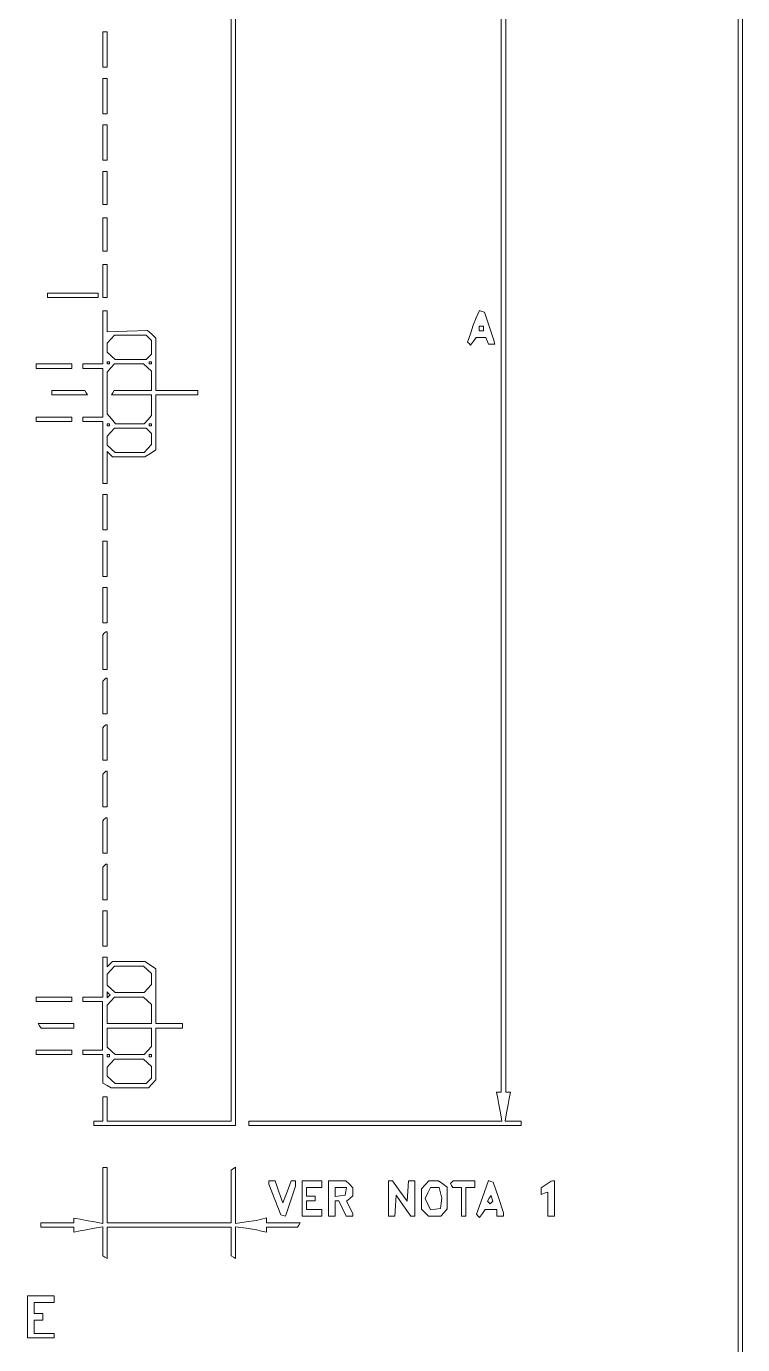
# Paper-space layout 'AN-10-DGE-066' of a CAD drawing. Header units: metres, sheet in millimetres. Extents: x 12 to 193, y 4 to 291.
# Drawn here: x 152.2 to 193.1, y 118.6 to 193.9 of the extents above; entities that cross this region are included whole.
import ezdxf

# ---------------------------------------------------------------- set-up
doc = ezdxf.new("R2010")
doc.units = ezdxf.units.M
doc.layers.add('DGE_CONTORNOS', color=7, linetype='Continuous', lineweight=0)
doc.layers.add('DGE_DATOS', color=7, linetype='Continuous', lineweight=0)

# ---------------------------------------------------------------- blocks, each defined once
blk = doc.blocks.new('LP_REF_DGE_MT_066')
at = {"layer": 'DGE_CONTORNOS'}
for points in [[(29.96, 147.633), (29.96, 25.522), (111.537, 25.522), (193.113, 25.522), (193.113, 147.633), (193.113, 269.744), (111.537, 269.744), (29.96, 269.744)], [(192.86, 163.884), (192.86, 58.278), (118.113, 58.278), (43.367, 58.278), (43.367, 163.884), (43.367, 269.491), (118.113, 269.491), (192.86, 269.491)], [(156.562, 192.594), (156.562, 191.582), (156.688, 191.582), (156.815, 191.582), (156.815, 192.594), (156.815, 193.606), (156.688, 193.606), (156.562, 193.606)], [(156.562, 189.938), (156.562, 188.926), (156.688, 188.926), (156.815, 188.926), (156.815, 189.938), (156.815, 190.95), (156.688, 190.95), (156.562, 190.95)], [(156.562, 187.282), (156.562, 186.27), (156.688, 186.27), (156.815, 186.27), (156.815, 187.282), (156.815, 188.294), (156.688, 188.294), (156.562, 188.294)], [(156.562, 184.69), (156.562, 183.741), (156.688, 183.741), (156.815, 183.741), (156.815, 184.69), (156.815, 185.638), (156.688, 185.638), (156.562, 185.638)], [(156.562, 182.034), (156.562, 181.085), (156.688, 181.085), (156.815, 181.085), (156.815, 182.034), (156.815, 182.982), (156.688, 182.982), (156.562, 182.982)], [(156.562, 179.378), (156.562, 178.429), (156.688, 178.429), (156.815, 178.429), (156.815, 179.378), (156.815, 180.326), (156.688, 180.326), (156.562, 180.326)], [(153.4, 178.556), (153.4, 178.429), (154.854, 178.429), (156.309, 178.429), (156.309, 178.556), (156.309, 178.682), (154.854, 178.682), (153.4, 178.682)], [(156.562, 176.153), (156.562, 174.635), (155.993, 174.635), (155.423, 174.635), (155.423, 174.508), (155.423, 174.382), (155.993, 174.382), (156.562, 174.382), (156.562, 172.991), (156.562, 171.599), (155.993, 171.599), (155.423, 171.599), (155.423, 171.473), (155.423, 171.346), (155.993, 171.346), (156.562, 171.346), (156.562, 169.576), (156.562, 167.805), (156.688, 167.805), (156.815, 167.805), (156.815, 168.716), (156.815, 169.626), (156.966, 169.475), (157.118, 169.323), (158.046, 169.323), (158.974, 169.323), (159.285, 169.527), (159.597, 169.731), (159.597, 171.298), (159.597, 172.864), (160.799, 172.864), (162, 172.864), (162, 172.991), (162, 173.117), (160.799, 173.117), (159.597, 173.117), (159.597, 174.615), (159.597, 176.113), (159.356, 176.332), (159.114, 176.55), (157.964, 176.51), (156.814, 176.469), (156.814, 177.069), (156.815, 177.67), (156.688, 177.67), (156.562, 177.67)], [(177.898, 177.268), (177.723, 176.848), (177.564, 176.365), (177.405, 175.883), (177.491, 175.796), (177.577, 175.71), (177.739, 175.931), (177.901, 176.153), (178.175, 176.153), (178.45, 176.153), (178.523, 175.963), (178.595, 175.773), (178.78, 175.773), (178.965, 175.773), (178.875, 176.058), (178.784, 176.342), (178.572, 176.967), (178.359, 177.592), (178.216, 177.64), (178.073, 177.688)], [(159.192, 176.127), (159.344, 175.975), (159.344, 175.583), (159.344, 175.191), (159.192, 175.04), (159.041, 174.888), (158.159, 174.888), (157.277, 174.888), (157.046, 175.097), (156.815, 175.306), (156.815, 175.561), (156.815, 175.816), (157.024, 176.048), (157.233, 176.279), (158.137, 176.279), (159.041, 176.279)], [(178.315, 176.658), (178.315, 176.532), (178.189, 176.532), (178.062, 176.532), (178.062, 176.658), (178.062, 176.785), (178.189, 176.785), (178.315, 176.785)], [(156.941, 174.698), (156.941, 174.635), (156.878, 174.635), (156.815, 174.635), (156.815, 174.698), (156.815, 174.761), (156.878, 174.761), (156.941, 174.761)], [(159.344, 174.698), (159.344, 174.635), (159.281, 174.635), (159.218, 174.635), (159.218, 174.698), (159.218, 174.761), (159.281, 174.761), (159.344, 174.761)], [(152.767, 174.508), (152.767, 174.382), (153.779, 174.382), (154.791, 174.382), (154.791, 174.508), (154.791, 174.635), (153.779, 174.635), (152.767, 174.635)], [(159.113, 174.426), (159.344, 174.216), (159.344, 173.667), (159.344, 173.117), (158.277, 173.117), (157.209, 173.117), (157.131, 172.991), (157.053, 172.864), (158.198, 172.864), (159.344, 172.864), (159.344, 172.273), (159.344, 171.683), (159.135, 171.451), (158.926, 171.22), (158.112, 171.22), (157.298, 171.22), (157.06, 171.505), (156.823, 171.789), (156.819, 172.981), (156.815, 174.172), (157.024, 174.404), (157.233, 174.635), (158.057, 174.635), (158.882, 174.635)], [(153.653, 172.991), (153.653, 172.864), (154.672, 172.864), (155.691, 172.864), (155.613, 172.991), (155.535, 173.117), (154.594, 173.117), (153.653, 173.117)], [(152.767, 171.473), (152.767, 171.346), (153.779, 171.346), (154.791, 171.346), (154.791, 171.473), (154.791, 171.599), (153.779, 171.599), (152.767, 171.599)], [(156.941, 171.157), (156.941, 171.094), (156.878, 171.094), (156.815, 171.094), (156.815, 171.157), (156.815, 171.22), (156.878, 171.22), (156.941, 171.22)], [(159.192, 170.815), (159.344, 170.664), (159.344, 170.351), (159.344, 170.038), (159.135, 169.807), (158.926, 169.576), (158.101, 169.576), (157.277, 169.576), (157.046, 169.785), (156.815, 169.994), (156.815, 170.249), (156.815, 170.504), (157.024, 170.736), (157.233, 170.967), (158.137, 170.967), (159.041, 170.967)], [(159.344, 171.157), (159.344, 171.094), (159.281, 171.094), (159.218, 171.094), (159.218, 171.157), (159.218, 171.22), (159.281, 171.22), (159.344, 171.22)], [(156.562, 166.161), (156.562, 165.149), (156.688, 165.149), (156.815, 165.149), (156.815, 166.161), (156.815, 167.173), (156.688, 167.173), (156.562, 167.173)], [(156.562, 163.505), (156.562, 162.493), (156.688, 162.493), (156.815, 162.493), (156.815, 163.505), (156.815, 164.517), (156.688, 164.517), (156.562, 164.517)], [(156.562, 160.849), (156.562, 159.837), (156.688, 159.837), (156.815, 159.837), (156.815, 160.849), (156.815, 161.861), (156.688, 161.861), (156.562, 161.861)], [(156.646, 159.247), (156.562, 159.163), (156.562, 158.172), (156.562, 157.181), (156.688, 157.181), (156.815, 157.181), (156.815, 158.256), (156.815, 159.331), (156.773, 159.331), (156.73, 159.331)], [(156.646, 156.591), (156.562, 156.507), (156.562, 155.579), (156.562, 154.652), (156.688, 154.652), (156.815, 154.652), (156.815, 155.664), (156.815, 156.675), (156.773, 156.675), (156.73, 156.675)], [(156.646, 153.935), (156.562, 153.851), (156.562, 152.923), (156.562, 151.996), (156.688, 151.996), (156.815, 151.996), (156.815, 153.008), (156.815, 154.02), (156.773, 154.02), (156.73, 154.02)], [(156.646, 151.279), (156.562, 151.195), (156.562, 150.267), (156.562, 149.34), (156.688, 149.34), (156.815, 149.34), (156.815, 150.352), (156.815, 151.364), (156.773, 151.364), (156.73, 151.364)], [(156.646, 148.623), (156.562, 148.539), (156.562, 147.611), (156.562, 146.684), (156.688, 146.684), (156.815, 146.684), (156.815, 147.696), (156.815, 148.708), (156.773, 148.708), (156.73, 148.708)], [(156.646, 145.967), (156.562, 145.883), (156.562, 144.956), (156.562, 144.028), (156.688, 144.028), (156.815, 144.028), (156.815, 145.04), (156.815, 146.052), (156.773, 146.052), (156.73, 146.052)], [(156.562, 142.384), (156.562, 141.372), (156.688, 141.372), (156.815, 141.372), (156.815, 142.384), (156.815, 143.396), (156.688, 143.396), (156.562, 143.396)], [(156.562, 139.601), (156.562, 138.463), (155.993, 138.463), (155.423, 138.463), (155.423, 138.337), (155.423, 138.21), (155.985, 138.21), (156.547, 138.21), (156.547, 136.819), (156.547, 135.428), (155.985, 135.428), (155.423, 135.428), (155.423, 135.301), (155.423, 135.175), (155.993, 135.175), (156.562, 135.175), (156.562, 134.357), (156.562, 133.54), (156.806, 133.409), (157.051, 133.278), (158.115, 133.278), (159.178, 133.278), (159.388, 133.509), (159.597, 133.74), (159.597, 135.216), (159.597, 136.693), (160.356, 136.693), (161.115, 136.693), (161.115, 136.819), (161.115, 136.945), (160.356, 136.945), (159.597, 136.945), (159.597, 138.512), (159.597, 140.078), (159.285, 140.282), (158.974, 140.487), (158.046, 140.487), (157.118, 140.487), (156.966, 140.335), (156.815, 140.183), (156.815, 140.461), (156.815, 140.74), (156.688, 140.74), (156.562, 140.74)], [(159.113, 140.024), (159.344, 139.815), (159.344, 139.497), (159.344, 139.179), (159.135, 138.947), (158.926, 138.716), (158.101, 138.716), (157.277, 138.716), (157.046, 138.925), (156.815, 139.135), (156.815, 139.453), (156.815, 139.771), (157.024, 140.003), (157.233, 140.234), (158.057, 140.234), (158.882, 140.234)], [(156.899, 138.505), (156.815, 138.421), (156.815, 138.59), (156.815, 138.758), (156.899, 138.674), (156.983, 138.59)], [(152.767, 138.337), (152.767, 138.21), (153.779, 138.21), (154.791, 138.21), (154.791, 138.337), (154.791, 138.463), (153.779, 138.463), (152.767, 138.463)], [(159.113, 138.254), (159.344, 138.045), (159.344, 137.495), (159.344, 136.945), (158.079, 136.945), (156.815, 136.945), (156.815, 137.473), (156.815, 138.001), (157.024, 138.232), (157.233, 138.463), (158.057, 138.463), (158.882, 138.463)], [(152.957, 136.819), (153.035, 136.693), (153.976, 136.693), (154.918, 136.693), (154.918, 136.819), (154.918, 136.945), (153.898, 136.945), (152.879, 136.945)], [(159.344, 136.165), (159.344, 135.637), (159.135, 135.406), (158.926, 135.175), (158.101, 135.175), (157.277, 135.175), (157.046, 135.384), (156.815, 135.593), (156.815, 136.143), (156.815, 136.693), (158.079, 136.693), (159.344, 136.693)], [(152.767, 135.301), (152.767, 135.175), (153.779, 135.175), (154.791, 135.175), (154.791, 135.301), (154.791, 135.428), (153.779, 135.428), (152.767, 135.428)], [(156.941, 135.112), (156.941, 135.048), (156.878, 135.048), (156.815, 135.048), (156.815, 135.112), (156.815, 135.175), (156.878, 135.175), (156.941, 135.175)], [(159.113, 134.713), (159.344, 134.503), (159.344, 134.169), (159.344, 133.834), (159.192, 133.682), (159.041, 133.531), (158.159, 133.531), (157.277, 133.531), (157.046, 133.74), (156.815, 133.949), (156.815, 134.204), (156.815, 134.459), (157.024, 134.691), (157.233, 134.922), (158.057, 134.922), (158.882, 134.922)], [(159.344, 135.112), (159.344, 135.048), (159.281, 135.048), (159.218, 135.048), (159.218, 135.112), (159.218, 135.175), (159.281, 135.175), (159.344, 135.175)], [(156.562, 127.13), (156.562, 125.535), (156.087, 125.616), (155.613, 125.698), (155.265, 125.767), (154.918, 125.836), (154.918, 125.699), (154.918, 125.563), (153.969, 125.563), (153.02, 125.563), (153.02, 125.436), (153.02, 125.31), (153.969, 125.31), (154.918, 125.31), (154.918, 125.173), (154.918, 125.037), (155.265, 125.106), (155.613, 125.175), (156.087, 125.256), (156.562, 125.338), (156.562, 124.509), (156.562, 123.681), (156.688, 123.602), (156.815, 123.524), (156.815, 124.417), (156.815, 125.31), (160.356, 125.31), (163.897, 125.31), (163.897, 124.495), (163.897, 123.681), (164.024, 123.602), (164.15, 123.524), (164.15, 124.431), (164.15, 125.339), (164.751, 125.252), (165.352, 125.165), (165.636, 125.097), (165.921, 125.029), (165.921, 125.17), (165.921, 125.31), (166.799, 125.31), (167.677, 125.31), (167.755, 125.436), (167.833, 125.563), (166.877, 125.563), (165.921, 125.563), (165.921, 125.703), (165.921, 125.843), (165.636, 125.775), (165.352, 125.707), (164.751, 125.621), (164.15, 125.534), (164.15, 127.137), (164.15, 128.74), (164.024, 128.661), (163.897, 128.583), (163.897, 127.073), (163.897, 125.563), (160.356, 125.563), (156.815, 125.563), (156.815, 127.144), (156.815, 128.725), (156.688, 128.725), (156.562, 128.725)], [(166.052, 127.871), (166.057, 127.776), (166.4, 126.901), (166.743, 126.026), (166.875, 125.982), (167.008, 125.938), (167.287, 126.803), (167.565, 127.668), (167.565, 127.817), (167.565, 127.966), (167.447, 127.966), (167.33, 127.966), (167.093, 127.332), (166.857, 126.699), (166.629, 127.332), (166.401, 127.966), (166.224, 127.966), (166.047, 127.966)], [(167.944, 126.954), (167.944, 125.942), (168.514, 125.942), (169.083, 125.942), (169.083, 126.132), (169.083, 126.322), (168.64, 126.322), (168.197, 126.322), (168.197, 126.575), (168.197, 126.828), (168.45, 126.828), (168.703, 126.828), (168.703, 126.954), (168.703, 127.08), (168.45, 127.08), (168.197, 127.08), (168.197, 127.333), (168.197, 127.586), (168.64, 127.586), (169.083, 127.586), (169.083, 127.776), (169.083, 127.966), (168.514, 127.966), (167.944, 127.966)], [(169.462, 126.954), (169.462, 125.942), (169.652, 125.942), (169.842, 125.942), (169.842, 126.385), (169.842, 126.828), (169.945, 126.828), (170.048, 126.828), (170.259, 126.385), (170.47, 125.942), (170.662, 125.942), (170.853, 125.942), (170.853, 126.012), (170.853, 126.081), (170.667, 126.442), (170.481, 126.802), (170.667, 126.957), (170.853, 127.111), (170.853, 127.34), (170.853, 127.568), (170.655, 127.767), (170.456, 127.966), (169.959, 127.966), (169.462, 127.966)], [(170.45, 127.365), (170.408, 127.144), (170.125, 127.103), (169.842, 127.063), (169.842, 127.325), (169.842, 127.586), (170.167, 127.586), (170.493, 127.586)], [(172.877, 126.954), (172.877, 125.942), (173.06, 125.942), (173.243, 125.942), (173.281, 126.543), (173.32, 127.144), (173.737, 126.543), (174.154, 125.942), (174.274, 125.942), (174.395, 125.942), (174.395, 126.954), (174.395, 127.966), (174.212, 127.966), (174.029, 127.966), (173.991, 127.381), (173.952, 126.796), (173.533, 127.381), (173.114, 127.966), (172.996, 127.966), (172.877, 127.966)], [(174.983, 127.735), (174.774, 127.503), (174.774, 126.921), (174.774, 126.34), (174.973, 126.141), (175.172, 125.942), (175.526, 125.942), (175.881, 125.942), (176.055, 126.151), (176.229, 126.361), (176.229, 126.984), (176.229, 127.607), (175.983, 127.786), (175.738, 127.966), (175.465, 127.966), (175.193, 127.966)], [(175.857, 127.283), (175.933, 126.98), (175.891, 126.682), (175.849, 126.385), (175.566, 126.345), (175.282, 126.304), (175.134, 126.629), (174.986, 126.954), (175.131, 127.27), (175.275, 127.586), (175.528, 127.586), (175.781, 127.586)], [(176.506, 127.885), (176.425, 127.804), (176.492, 127.695), (176.56, 127.586), (176.805, 127.586), (177.051, 127.586), (177.051, 126.764), (177.051, 125.942), (177.177, 125.942), (177.304, 125.942), (177.304, 126.764), (177.304, 127.586), (177.557, 127.586), (177.809, 127.586), (177.809, 127.776), (177.809, 127.966), (177.198, 127.966), (176.587, 127.966)], [(178.256, 127.016), (177.906, 126.057), (177.995, 125.968), (178.083, 125.879), (178.245, 126.1), (178.407, 126.322), (178.74, 126.322), (179.074, 126.322), (179.074, 126.132), (179.074, 125.942), (179.264, 125.942), (179.454, 125.942), (179.454, 126.044), (179.454, 126.146), (179.16, 127.017), (178.866, 127.888), (178.736, 127.931), (178.605, 127.975)], [(181.888, 127.754), (181.604, 127.556), (181.604, 127.368), (181.604, 127.18), (181.793, 127.253), (181.983, 127.325), (181.983, 126.634), (181.983, 125.942), (182.173, 125.942), (182.363, 125.942), (182.363, 126.954), (182.363, 127.966), (182.268, 127.959), (182.173, 127.953)], [(178.771, 126.735), (178.695, 126.659), (178.619, 126.735), (178.543, 126.811), (178.642, 126.971), (178.741, 127.131), (178.794, 126.971), (178.848, 126.812)], [(152.262, 120.188), (152.262, 118.986), (153.02, 118.986), (153.779, 118.986), (153.779, 119.113), (153.779, 119.239), (153.21, 119.239), (152.641, 119.239), (152.641, 119.618), (152.641, 119.998), (152.894, 119.998), (153.147, 119.998), (153.147, 120.188), (153.147, 120.377), (152.894, 120.377), (152.641, 120.377), (152.641, 120.694), (152.641, 121.01), (153.21, 121.01), (153.779, 121.01), (153.779, 121.199), (153.779, 121.389), (153.02, 121.389), (152.262, 121.389)]]:
    blk.add_lwpolyline(points, close=True, dxfattribs=at)
for points in [[(163.897, 197.998), (163.897, 164.689), (163.897, 131.381), (160.356, 131.381), (156.815, 131.381), (156.815, 132.076), (156.815, 132.772), (156.688, 132.772), (156.562, 132.772), (156.562, 132.076), (156.562, 131.381), (156.309, 131.381), (156.056, 131.381), (156.056, 131.254), (156.056, 131.128), (160.103, 131.128), (164.15, 131.128), (164.148, 164.675), (164.145, 198.222)], [(179.327, 220.397), (179.327, 176.711), (179.327, 133.025), (179.191, 133.025), (179.054, 133.025), (179.123, 132.677), (179.192, 132.329), (179.274, 131.855), (179.355, 131.381), (172.132, 131.381), (164.909, 131.381), (164.909, 131.254), (164.909, 131.128), (172.687, 131.128), (180.465, 131.128), (180.465, 131.254), (180.465, 131.381), (180.009, 131.381), (179.552, 131.381), (179.634, 131.855), (179.715, 132.329), (179.784, 132.677), (179.853, 133.025), (179.717, 133.025), (179.58, 133.025), (179.58, 176.711), (179.58, 220.397)]]:
    blk.add_lwpolyline(points, dxfattribs=at)

psp = doc.layouts.new('AN-10-DGE-066')

# ---------------------------------------------------------------- block references
at = {"layer": 'DGE_DATOS'}
psp.add_blockref('LP_REF_DGE_MT_066', (0, 0), dxfattribs=at)

doc.saveas('drawing.dxf')
